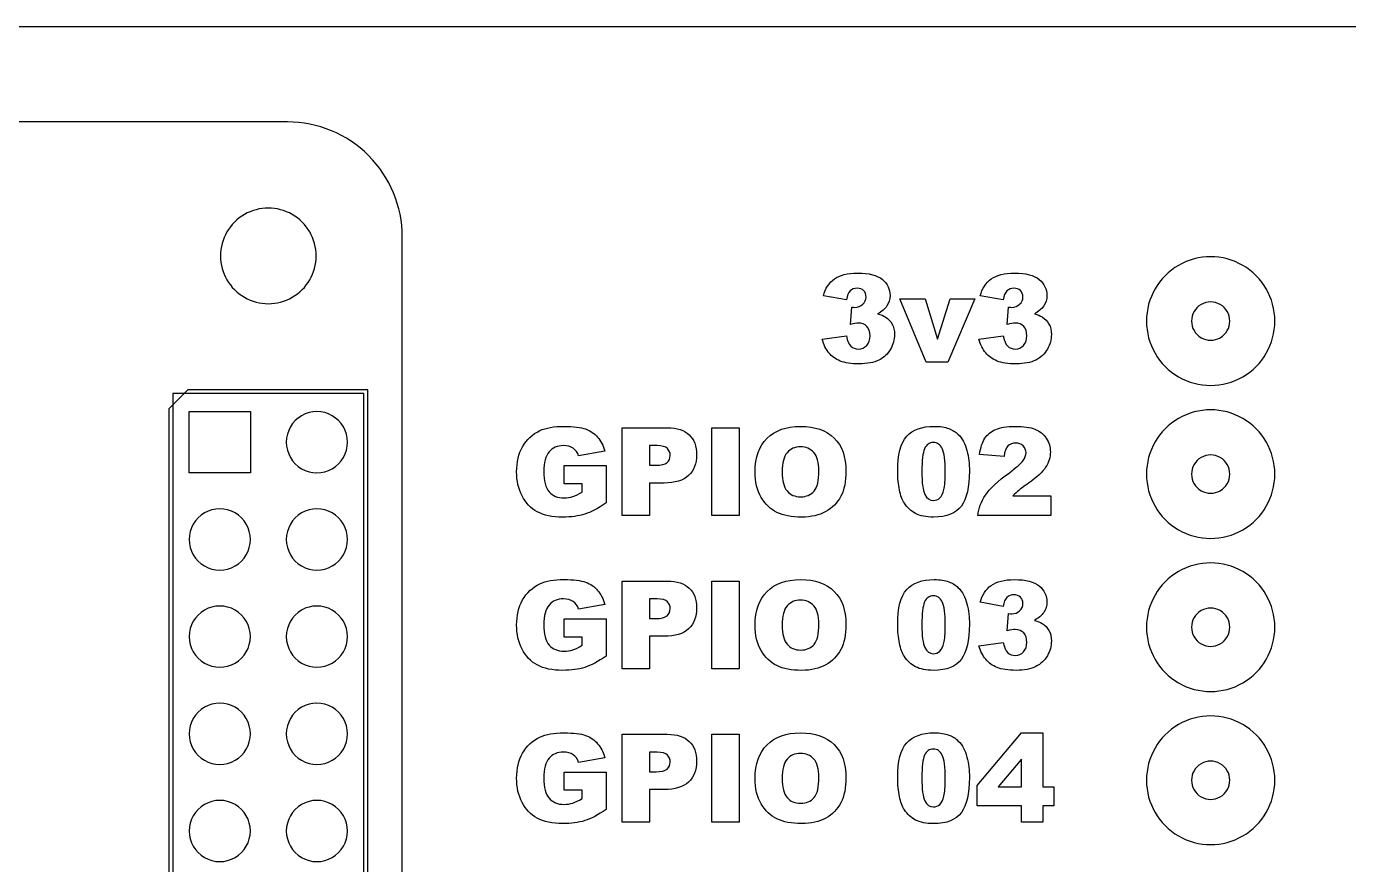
# Model space of a CAD drawing. Extents: x 34 to 201, y -57 to 34.
# Drawn here: x 82.69 to 117.25, y 12.08 to 33.99 of the extents above; entities that cross this region are included whole.
import ezdxf

# ---------------------------------------------------------------- set-up
doc = ezdxf.new("R2010")
doc.units = 0
for name, color, linetype in [('Innter Cuts', 7, 'CONTINUOUS'), ('Line Etch', 7, 'CONTINUOUS'), ('Outer Cuts', 7, 'CONTINUOUS'), ('Text Etch', 7, 'CONTINUOUS')]:
    doc.layers.add(name, color=color, linetype=linetype)

msp = doc.modelspace()

# ---------------------------------------------------------------- linework, layer by layer
at = {"layer": 'Innter Cuts', "color": 3}
msp.add_lwpolyline([(90.264, 27.99), (90.264, 27.99)], close=True, dxfattribs=at)
for points in [[(88.389, 29.073), (88.002, 28.85), (87.764, 28.437), (87.764, 27.99)], [(89.639, 29.073), (89.252, 29.296), (88.776, 29.296), (88.389, 29.073)], [(90.264, 27.99), (90.264, 28.437), (90.026, 28.85), (89.639, 29.073)], [(87.764, 27.99), (87.764, 27.544), (88.002, 27.131), (88.389, 26.908)], [(89.639, 26.908), (90.026, 27.131), (90.264, 27.544), (90.264, 27.99)], [(88.389, 26.908), (88.776, 26.685), (89.252, 26.685), (89.639, 26.908)]]:
    msp.add_open_spline(points, degree=3, dxfattribs=at)
at = {"layer": 'Line Etch', "color": 7}
for points in [[(114.142, 26.287), (114.142, 26.287)], [(115.319, 26.287), (115.319, 26.287)], [(91.614, 24.49), (86.914, 24.49), (86.414, 23.99), (86.414, -26.51), (91.614, -26.51)], [(86.514, 24.39), (86.514, -26.41), (91.514, -26.41), (91.514, 24.39)], [(86.944, 23.92), (88.544, 23.92), (88.544, 22.32), (86.944, 22.32)], [(91.084, 23.12), (91.084, 23.12)], [(114.142, 22.287), (114.142, 22.287)], [(115.319, 22.287), (115.319, 22.287)], [(88.544, 20.58), (88.544, 20.58)], [(91.084, 20.58), (91.084, 20.58)], [(88.544, 18.04), (88.544, 18.04)], [(91.084, 18.04), (91.084, 18.04)], [(114.142, 18.287), (114.142, 18.287)], [(115.319, 18.287), (115.319, 18.287)], [(88.544, 15.5), (88.544, 15.5)], [(91.084, 15.5), (91.084, 15.5)], [(114.142, 14.287), (114.142, 14.287)], [(115.319, 14.287), (115.319, 14.287)], [(88.544, 12.96), (88.544, 12.96)], [(91.084, 12.96), (91.084, 12.96)]]:
    msp.add_lwpolyline(points, close=True, dxfattribs=at)
for points in [[(89.514, 31.49), (89.514, 31.49), (39.514, 31.49), (39.514, 31.49)], [(91.635, 30.612), (91.073, 31.174), (90.31, 31.49), (89.514, 31.49)], [(92.514, 28.49), (92.514, 29.286), (92.198, 30.049), (91.635, 30.612)], [(92.514, -50.51), (92.514, -50.51), (92.514, 28.49), (92.514, 28.49)], [(114.481, 27.742), (113.962, 28.043), (113.322, 28.043), (112.802, 27.742)], [(112.802, 27.742), (112.283, 27.442), (111.963, 26.887), (111.964, 26.287)], [(115.319, 26.287), (115.32, 26.887), (115.001, 27.442), (114.481, 27.742)], [(113.392, 26.72), (113.237, 26.631), (113.142, 26.466), (113.142, 26.287)], [(113.892, 26.72), (113.737, 26.81), (113.546, 26.81), (113.392, 26.72)], [(114.142, 26.287), (114.142, 26.466), (114.047, 26.631), (113.892, 26.72)], [(111.964, 26.287), (111.963, 25.687), (112.283, 25.132), (112.802, 24.831)], [(113.142, 26.287), (113.142, 26.108), (113.237, 25.943), (113.392, 25.853)], [(113.892, 25.853), (114.047, 25.943), (114.142, 26.108), (114.142, 26.287)], [(114.481, 24.831), (115.001, 25.132), (115.32, 25.687), (115.319, 26.287)], [(113.392, 25.853), (113.546, 25.764), (113.737, 25.764), (113.892, 25.853)], [(112.802, 24.831), (113.322, 24.531), (113.962, 24.531), (114.481, 24.831)], [(90.684, 23.813), (90.436, 23.956), (90.131, 23.956), (89.884, 23.813)], [(114.481, 23.742), (113.962, 24.043), (113.322, 24.043), (112.802, 23.742)], [(89.884, 23.813), (89.636, 23.67), (89.484, 23.406), (89.484, 23.12)], [(91.084, 23.12), (91.084, 23.406), (90.931, 23.67), (90.684, 23.813)], [(112.802, 23.742), (112.283, 23.442), (111.963, 22.887), (111.964, 22.287)], [(115.319, 22.287), (115.32, 22.887), (115.001, 23.442), (114.481, 23.742)], [(89.484, 23.12), (89.484, 22.835), (89.636, 22.571), (89.884, 22.428)], [(90.684, 22.428), (90.931, 22.571), (91.084, 22.835), (91.084, 23.12)], [(113.892, 22.72), (113.737, 22.81), (113.546, 22.81), (113.392, 22.72)], [(113.392, 22.72), (113.237, 22.631), (113.142, 22.466), (113.142, 22.287)], [(114.142, 22.287), (114.142, 22.466), (114.047, 22.631), (113.892, 22.72)], [(89.884, 22.428), (90.131, 22.285), (90.436, 22.285), (90.684, 22.428)], [(111.964, 22.287), (111.963, 21.687), (112.283, 21.132), (112.802, 20.831)], [(113.142, 22.287), (113.142, 22.108), (113.237, 21.943), (113.392, 21.853)], [(113.892, 21.853), (114.047, 21.943), (114.142, 22.108), (114.142, 22.287)], [(114.481, 20.831), (115.001, 21.132), (115.32, 21.687), (115.319, 22.287)], [(113.392, 21.853), (113.546, 21.764), (113.737, 21.764), (113.892, 21.853)], [(87.344, 21.273), (87.096, 21.13), (86.944, 20.866), (86.944, 20.58)], [(88.144, 21.273), (87.896, 21.416), (87.591, 21.416), (87.344, 21.273)], [(88.544, 20.58), (88.544, 20.866), (88.391, 21.13), (88.144, 21.273)], [(89.884, 21.273), (89.636, 21.13), (89.484, 20.866), (89.484, 20.58)], [(90.684, 21.273), (90.436, 21.416), (90.131, 21.416), (89.884, 21.273)], [(91.084, 20.58), (91.084, 20.866), (90.931, 21.13), (90.684, 21.273)], [(112.802, 20.831), (113.322, 20.531), (113.962, 20.531), (114.481, 20.831)], [(86.944, 20.58), (86.944, 20.295), (87.096, 20.031), (87.344, 19.888)], [(88.144, 19.888), (88.391, 20.031), (88.544, 20.295), (88.544, 20.58)], [(89.484, 20.58), (89.484, 20.295), (89.636, 20.031), (89.884, 19.888)], [(90.684, 19.888), (90.931, 20.031), (91.084, 20.295), (91.084, 20.58)], [(114.481, 19.742), (113.962, 20.043), (113.322, 20.043), (112.802, 19.742)], [(87.344, 19.888), (87.591, 19.745), (87.896, 19.745), (88.144, 19.888)], [(89.884, 19.888), (90.131, 19.745), (90.436, 19.745), (90.684, 19.888)], [(112.802, 19.742), (112.283, 19.442), (111.963, 18.887), (111.964, 18.287)], [(115.319, 18.287), (115.32, 18.887), (115.001, 19.442), (114.481, 19.742)], [(87.344, 18.733), (87.096, 18.59), (86.944, 18.326), (86.944, 18.04)], [(88.144, 18.733), (87.896, 18.876), (87.591, 18.876), (87.344, 18.733)], [(88.544, 18.04), (88.544, 18.326), (88.391, 18.59), (88.144, 18.733)], [(89.884, 18.733), (89.636, 18.59), (89.484, 18.326), (89.484, 18.04)], [(90.684, 18.733), (90.436, 18.876), (90.131, 18.876), (89.884, 18.733)], [(91.084, 18.04), (91.084, 18.326), (90.931, 18.59), (90.684, 18.733)], [(113.392, 18.72), (113.237, 18.631), (113.142, 18.466), (113.142, 18.287)], [(113.892, 18.72), (113.737, 18.81), (113.546, 18.81), (113.392, 18.72)], [(114.142, 18.287), (114.142, 18.466), (114.047, 18.631), (113.892, 18.72)], [(86.944, 18.04), (86.944, 17.755), (87.096, 17.491), (87.344, 17.348)], [(88.144, 17.348), (88.391, 17.491), (88.544, 17.755), (88.544, 18.04)], [(89.484, 18.04), (89.484, 17.755), (89.636, 17.491), (89.884, 17.348)], [(90.684, 17.348), (90.931, 17.491), (91.084, 17.755), (91.084, 18.04)], [(111.964, 18.287), (111.963, 17.687), (112.283, 17.132), (112.802, 16.831)], [(113.142, 18.287), (113.142, 18.108), (113.237, 17.943), (113.392, 17.853)], [(113.892, 17.853), (114.047, 17.943), (114.142, 18.108), (114.142, 18.287)], [(114.481, 16.831), (115.001, 17.132), (115.32, 17.687), (115.319, 18.287)], [(113.392, 17.853), (113.546, 17.764), (113.737, 17.764), (113.892, 17.853)], [(87.344, 17.348), (87.591, 17.205), (87.896, 17.205), (88.144, 17.348)], [(89.884, 17.348), (90.131, 17.205), (90.436, 17.205), (90.684, 17.348)], [(112.802, 16.831), (113.322, 16.531), (113.962, 16.531), (114.481, 16.831)], [(88.144, 16.193), (87.896, 16.336), (87.591, 16.336), (87.344, 16.193)], [(90.684, 16.193), (90.436, 16.336), (90.131, 16.336), (89.884, 16.193)], [(87.344, 16.193), (87.096, 16.05), (86.944, 15.786), (86.944, 15.5)], [(88.544, 15.5), (88.544, 15.786), (88.391, 16.05), (88.144, 16.193)], [(89.884, 16.193), (89.636, 16.05), (89.484, 15.786), (89.484, 15.5)], [(91.084, 15.5), (91.084, 15.786), (90.931, 16.05), (90.684, 16.193)], [(114.481, 15.742), (113.962, 16.043), (113.322, 16.043), (112.802, 15.742)], [(112.802, 15.742), (112.283, 15.442), (111.963, 14.887), (111.964, 14.287)], [(115.319, 14.287), (115.32, 14.887), (115.001, 15.442), (114.481, 15.742)], [(86.944, 15.5), (86.944, 15.215), (87.096, 14.951), (87.344, 14.808)], [(88.144, 14.808), (88.391, 14.951), (88.544, 15.215), (88.544, 15.5)], [(89.484, 15.5), (89.484, 15.215), (89.636, 14.951), (89.884, 14.808)], [(90.684, 14.808), (90.931, 14.951), (91.084, 15.215), (91.084, 15.5)], [(87.344, 14.808), (87.591, 14.665), (87.896, 14.665), (88.144, 14.808)], [(89.884, 14.808), (90.131, 14.665), (90.436, 14.665), (90.684, 14.808)], [(113.392, 14.72), (113.237, 14.631), (113.142, 14.466), (113.142, 14.287)], [(113.892, 14.72), (113.737, 14.81), (113.546, 14.81), (113.392, 14.72)], [(114.142, 14.287), (114.142, 14.466), (114.047, 14.631), (113.892, 14.72)], [(111.964, 14.287), (111.963, 13.687), (112.283, 13.132), (112.802, 12.831)], [(113.142, 14.287), (113.142, 14.108), (113.237, 13.943), (113.392, 13.853)], [(113.892, 13.853), (114.047, 13.943), (114.142, 14.108), (114.142, 14.287)], [(114.481, 12.831), (115.001, 13.132), (115.32, 13.687), (115.319, 14.287)], [(113.392, 13.853), (113.546, 13.764), (113.737, 13.764), (113.892, 13.853)], [(87.344, 13.653), (87.096, 13.51), (86.944, 13.246), (86.944, 12.96)], [(88.144, 13.653), (87.896, 13.796), (87.591, 13.796), (87.344, 13.653)], [(88.544, 12.96), (88.544, 13.246), (88.391, 13.51), (88.144, 13.653)], [(89.884, 13.653), (89.636, 13.51), (89.484, 13.246), (89.484, 12.96)], [(90.684, 13.653), (90.436, 13.796), (90.131, 13.796), (89.884, 13.653)], [(91.084, 12.96), (91.084, 13.246), (90.931, 13.51), (90.684, 13.653)], [(86.944, 12.96), (86.944, 12.675), (87.096, 12.411), (87.344, 12.268)], [(88.144, 12.268), (88.391, 12.411), (88.544, 12.675), (88.544, 12.96)], [(89.484, 12.96), (89.484, 12.675), (89.636, 12.411), (89.884, 12.268)], [(90.684, 12.268), (90.931, 12.411), (91.084, 12.675), (91.084, 12.96)], [(112.802, 12.831), (113.322, 12.531), (113.962, 12.531), (114.481, 12.831)], [(87.344, 12.268), (87.591, 12.125), (87.896, 12.125), (88.144, 12.268)], [(89.884, 12.268), (90.131, 12.125), (90.436, 12.125), (90.684, 12.268)]]:
    msp.add_open_spline(points, degree=3, dxfattribs=at)
at = {"layer": 'Outer Cuts', "color": 1}
msp.add_open_spline([(38.955, 33.987), (38.955, 33.987), (195.537, 33.987), (195.537, 33.987)], degree=3, dxfattribs=at)
at = {"layer": 'Text Etch', "color": 7}
for points in [[(104.122, 26.839), (103.52, 26.947)], [(104.227, 26.199), (104.26, 26.654)], [(108.221, 26.839), (107.619, 26.947)], [(108.326, 26.199), (108.359, 26.654)], [(103.485, 25.814), (104.122, 25.898)], [(107.585, 25.814), (108.221, 25.898)], [(98.26, 23.497), (99.438, 23.497)], [(99.36, 22.055), (98.972, 22.055), (98.972, 21.204), (98.26, 21.204), (98.26, 23.497)], [(97.808, 22.887), (97.124, 22.765)], [(99.174, 23.031), (98.972, 23.031), (98.972, 22.519)], [(96.744, 22.034), (96.744, 22.511), (97.839, 22.511), (97.839, 21.534)], [(98.972, 22.519), (99.146, 22.519)], [(108.242, 22.752), (107.603, 22.804)], [(97.218, 21.818), (97.218, 22.034), (96.744, 22.034)], [(108.473, 21.723), (109.468, 21.723), (109.468, 21.204)], [(109.468, 21.204), (107.556, 21.204)], [(98.26, 19.492), (99.438, 19.492)], [(99.36, 18.05), (98.972, 18.05), (98.972, 17.198), (98.26, 17.198), (98.26, 19.492)], [(99.174, 19.026), (98.972, 19.026), (98.972, 18.514)], [(97.808, 18.882), (97.124, 18.76)], [(108.221, 18.829), (107.619, 18.937)], [(96.744, 18.029), (96.744, 18.506), (97.839, 18.506), (97.839, 17.529)], [(98.972, 18.514), (99.146, 18.514)], [(108.326, 18.189), (108.359, 18.644)], [(97.218, 17.813), (97.218, 18.029), (96.744, 18.029)], [(107.585, 17.804), (108.221, 17.888)], [(98.26, 15.487), (99.438, 15.487)], [(99.36, 14.044), (98.972, 14.044), (98.972, 13.193), (98.26, 13.193), (98.26, 15.487)], [(97.808, 14.877), (97.124, 14.755)], [(99.174, 15.021), (98.972, 15.021), (98.972, 14.509)], [(96.744, 14.024), (96.744, 14.501), (97.839, 14.501), (97.839, 13.523)], [(98.972, 14.509), (99.146, 14.509)], [(97.218, 13.808), (97.218, 14.024), (96.744, 14.024)]]:
    msp.add_lwpolyline(points, dxfattribs=at)
for points in [[(104.122, 26.839), (104.122, 26.839)], [(105.516, 26.87), (106.18, 26.87), (106.502, 25.817), (106.835, 26.87), (107.478, 26.87), (106.773, 25.209), (106.208, 25.209)], [(108.221, 26.839), (108.221, 26.839)], [(100.607, 23.497), (101.317, 23.497), (101.317, 21.204), (100.607, 21.204)], [(101.735, 22.349), (101.735, 22.349)], [(102.444, 22.346), (102.444, 22.346)], [(105.463, 22.36), (105.463, 22.36)], [(106.095, 22.358), (106.095, 22.358)], [(100.607, 19.492), (101.317, 19.492), (101.317, 17.198), (100.607, 17.198)], [(108.221, 18.829), (108.221, 18.829)], [(101.735, 18.344), (101.735, 18.344)], [(102.444, 18.341), (102.444, 18.341)], [(105.463, 18.355), (105.463, 18.355)], [(106.095, 18.353), (106.095, 18.353)], [(100.607, 15.487), (101.317, 15.487), (101.317, 13.193), (100.607, 13.193)], [(108.698, 13.622), (107.538, 13.622), (107.538, 14.146), (108.698, 15.526), (109.254, 15.526), (109.254, 14.116), (109.542, 14.116), (109.542, 13.622), (109.254, 13.622), (109.254, 13.193), (108.698, 13.193)], [(108.698, 14.116), (108.698, 14.838), (108.085, 14.116)], [(101.735, 14.339), (101.735, 14.339)], [(102.444, 14.336), (102.444, 14.336)], [(105.463, 14.349), (105.463, 14.349)], [(106.095, 14.348), (106.095, 14.348)]]:
    msp.add_lwpolyline(points, close=True, dxfattribs=at)
for points in [[(103.52, 26.947), (103.57, 27.139), (103.666, 27.286), (103.808, 27.388)], [(103.808, 27.388), (103.951, 27.49), (104.153, 27.541), (104.413, 27.541)], [(104.413, 27.541), (104.713, 27.541), (104.929, 27.485), (105.063, 27.374)], [(105.063, 27.374), (105.196, 27.262), (105.263, 27.122), (105.263, 26.953)], [(107.619, 26.947), (107.669, 27.139), (107.765, 27.286), (107.907, 27.388)], [(107.907, 27.388), (108.05, 27.49), (108.251, 27.541), (108.512, 27.541)], [(108.512, 27.541), (108.812, 27.541), (109.028, 27.485), (109.161, 27.374)], [(109.161, 27.374), (109.295, 27.262), (109.362, 27.122), (109.362, 26.953)], [(104.218, 27.077), (104.171, 27.032), (104.139, 26.952), (104.122, 26.839)], [(104.401, 27.145), (104.325, 27.145), (104.264, 27.122), (104.218, 27.077)], [(104.573, 27.083), (104.531, 27.124), (104.474, 27.145), (104.401, 27.145)], [(104.635, 26.915), (104.635, 26.985), (104.614, 27.041), (104.573, 27.083)], [(105.263, 26.953), (105.263, 26.854), (105.236, 26.764), (105.181, 26.684)], [(108.317, 27.077), (108.27, 27.032), (108.238, 26.952), (108.221, 26.839)], [(108.5, 27.145), (108.425, 27.145), (108.364, 27.122), (108.317, 27.077)], [(108.672, 27.083), (108.63, 27.124), (108.573, 27.145), (108.5, 27.145)], [(108.735, 26.915), (108.735, 26.985), (108.714, 27.041), (108.672, 27.083)], [(109.362, 26.953), (109.362, 26.854), (109.335, 26.764), (109.28, 26.684)], [(104.26, 26.654), (104.295, 26.649), (104.323, 26.646), (104.343, 26.646)], [(104.343, 26.646), (104.426, 26.646), (104.495, 26.673), (104.551, 26.726)], [(104.551, 26.726), (104.607, 26.779), (104.635, 26.842), (104.635, 26.915)], [(105.181, 26.684), (105.127, 26.604), (105.045, 26.533), (104.936, 26.473)], [(108.359, 26.654), (108.395, 26.649), (108.422, 26.646), (108.442, 26.646)], [(108.442, 26.646), (108.525, 26.646), (108.595, 26.673), (108.65, 26.726)], [(108.65, 26.726), (108.706, 26.779), (108.735, 26.842), (108.735, 26.915)], [(109.28, 26.684), (109.226, 26.604), (109.144, 26.533), (109.035, 26.473)], [(104.936, 26.473), (105.024, 26.451), (105.092, 26.425), (105.139, 26.396)], [(105.139, 26.396), (105.215, 26.349), (105.274, 26.287), (105.316, 26.21)], [(109.035, 26.473), (109.123, 26.451), (109.191, 26.425), (109.238, 26.396)], [(109.238, 26.396), (109.314, 26.349), (109.373, 26.287), (109.415, 26.21)], [(104.434, 26.236), (104.383, 26.236), (104.315, 26.224), (104.227, 26.199)], [(104.656, 26.149), (104.601, 26.207), (104.527, 26.236), (104.434, 26.236)], [(104.739, 25.902), (104.739, 26.008), (104.711, 26.09), (104.656, 26.149)], [(105.38, 25.936), (105.38, 25.803), (105.345, 25.674), (105.275, 25.551)], [(105.316, 26.21), (105.359, 26.134), (105.38, 26.042), (105.38, 25.936)], [(108.533, 26.236), (108.483, 26.236), (108.414, 26.224), (108.326, 26.199)], [(108.755, 26.149), (108.701, 26.207), (108.627, 26.236), (108.533, 26.236)], [(108.838, 25.902), (108.838, 26.008), (108.81, 26.09), (108.755, 26.149)], [(109.479, 25.936), (109.479, 25.803), (109.444, 25.674), (109.374, 25.551)], [(109.415, 26.21), (109.458, 26.134), (109.479, 26.042), (109.479, 25.936)], [(103.664, 25.457), (103.587, 25.552), (103.527, 25.671), (103.485, 25.814)], [(104.122, 25.898), (104.147, 25.77), (104.186, 25.681), (104.238, 25.631)], [(104.238, 25.631), (104.291, 25.582), (104.358, 25.557), (104.44, 25.557)], [(104.44, 25.557), (104.525, 25.557), (104.596, 25.589), (104.653, 25.651)], [(104.653, 25.651), (104.71, 25.714), (104.739, 25.797), (104.739, 25.902)], [(107.763, 25.457), (107.686, 25.552), (107.626, 25.671), (107.585, 25.814)], [(108.221, 25.898), (108.246, 25.77), (108.285, 25.681), (108.337, 25.631)], [(108.337, 25.631), (108.39, 25.582), (108.458, 25.557), (108.539, 25.557)], [(108.539, 25.557), (108.624, 25.557), (108.695, 25.589), (108.752, 25.651)], [(108.752, 25.651), (108.809, 25.714), (108.838, 25.797), (108.838, 25.902)], [(103.961, 25.243), (103.841, 25.292), (103.742, 25.363), (103.664, 25.457)], [(104.455, 25.169), (104.247, 25.169), (104.082, 25.194), (103.961, 25.243)], [(104.973, 25.268), (104.842, 25.202), (104.669, 25.169), (104.455, 25.169)], [(105.275, 25.551), (105.205, 25.429), (105.105, 25.335), (104.973, 25.268)], [(108.06, 25.243), (107.94, 25.292), (107.841, 25.363), (107.763, 25.457)], [(108.555, 25.169), (108.346, 25.169), (108.181, 25.194), (108.06, 25.243)], [(109.072, 25.268), (108.941, 25.202), (108.768, 25.169), (108.555, 25.169)], [(109.374, 25.551), (109.304, 25.429), (109.204, 25.335), (109.072, 25.268)], [(96.112, 23.425), (96.268, 23.499), (96.477, 23.536), (96.739, 23.536)], [(96.739, 23.536), (96.993, 23.536), (97.182, 23.513), (97.307, 23.467)], [(99.438, 23.497), (99.695, 23.497), (99.887, 23.436), (100.014, 23.314)], [(102.048, 23.223), (102.256, 23.432), (102.547, 23.536), (102.919, 23.536)], [(102.919, 23.536), (103.301, 23.536), (103.595, 23.433), (103.802, 23.228)], [(105.698, 23.275), (105.855, 23.449), (106.095, 23.536), (106.416, 23.536)], [(106.416, 23.536), (106.57, 23.536), (106.697, 23.517), (106.796, 23.478)], [(108.023, 23.455), (108.145, 23.509), (108.313, 23.536), (108.528, 23.536)], [(108.528, 23.536), (108.752, 23.536), (108.926, 23.511), (109.05, 23.459)], [(95.658, 23.003), (95.762, 23.188), (95.913, 23.329), (96.112, 23.425)], [(97.307, 23.467), (97.434, 23.421), (97.538, 23.35), (97.62, 23.253)], [(97.62, 23.253), (97.704, 23.157), (97.766, 23.035), (97.808, 22.887)], [(100.014, 23.314), (100.142, 23.192), (100.206, 23.018), (100.206, 22.793)], [(101.735, 22.349), (101.735, 22.723), (101.839, 23.015), (102.048, 23.223)], [(103.802, 23.228), (104.008, 23.024), (104.111, 22.737), (104.111, 22.367)], [(105.463, 22.36), (105.463, 22.796), (105.541, 23.101), (105.698, 23.275)], [(106.796, 23.478), (106.895, 23.441), (106.976, 23.391), (107.038, 23.33)], [(107.038, 23.33), (107.101, 23.269), (107.15, 23.205), (107.186, 23.137)], [(107.603, 22.804), (107.628, 22.983), (107.674, 23.123), (107.741, 23.223)], [(107.741, 23.223), (107.808, 23.324), (107.902, 23.402), (108.023, 23.455)], [(109.05, 23.459), (109.176, 23.408), (109.274, 23.33), (109.345, 23.223)], [(109.345, 23.223), (109.417, 23.118), (109.452, 22.999), (109.452, 22.868)], [(95.504, 22.35), (95.504, 22.601), (95.555, 22.818), (95.658, 23.003)], [(96.351, 22.87), (96.26, 22.762), (96.214, 22.592), (96.214, 22.358)], [(96.724, 23.032), (96.568, 23.032), (96.444, 22.978), (96.351, 22.87)], [(96.98, 22.964), (96.914, 23.009), (96.828, 23.032), (96.724, 23.032)], [(97.124, 22.765), (97.096, 22.851), (97.048, 22.918), (96.98, 22.964)], [(99.444, 22.956), (99.396, 23.006), (99.306, 23.031), (99.174, 23.031)], [(99.516, 22.773), (99.516, 22.845), (99.492, 22.906), (99.444, 22.956)], [(102.573, 22.848), (102.487, 22.747), (102.444, 22.579), (102.444, 22.346)], [(102.918, 23), (102.775, 23), (102.66, 22.949), (102.573, 22.848)], [(103.271, 22.849), (103.185, 22.95), (103.067, 23), (102.918, 23)], [(103.403, 22.377), (103.403, 22.593), (103.359, 22.75), (103.271, 22.849)], [(106.166, 22.951), (106.119, 22.844), (106.095, 22.647), (106.095, 22.358)], [(106.394, 23.112), (106.289, 23.112), (106.212, 23.058), (106.166, 22.951)], [(106.626, 22.954), (106.574, 23.059), (106.497, 23.112), (106.394, 23.112)], [(106.704, 22.341), (106.704, 22.645), (106.678, 22.849), (106.626, 22.954)], [(107.186, 23.137), (107.222, 23.07), (107.251, 22.992), (107.273, 22.903)], [(107.273, 22.903), (107.316, 22.731), (107.337, 22.553), (107.337, 22.367)], [(108.345, 23.023), (108.294, 22.972), (108.259, 22.882), (108.242, 22.752)], [(108.545, 23.1), (108.464, 23.1), (108.397, 23.074), (108.345, 23.023)], [(108.739, 23.025), (108.688, 23.075), (108.623, 23.1), (108.545, 23.1)], [(108.817, 22.846), (108.817, 22.916), (108.791, 22.976), (108.739, 23.025)], [(108.739, 22.641), (108.791, 22.713), (108.817, 22.782), (108.817, 22.846)], [(109.452, 22.868), (109.452, 22.728), (109.411, 22.595), (109.329, 22.468)], [(99.146, 22.519), (99.282, 22.519), (99.378, 22.543), (99.434, 22.59)], [(99.434, 22.59), (99.489, 22.638), (99.516, 22.699), (99.516, 22.773)], [(100.206, 22.793), (100.206, 22.562), (100.136, 22.381), (99.997, 22.25)], [(108.381, 22.325), (108.568, 22.464), (108.687, 22.569), (108.739, 22.641)], [(109.329, 22.468), (109.248, 22.34), (109.099, 22.201), (108.883, 22.048)], [(95.644, 21.718), (95.55, 21.902), (95.504, 22.112), (95.504, 22.35)], [(96.214, 22.358), (96.214, 22.11), (96.26, 21.933), (96.353, 21.826)], [(99.997, 22.25), (99.858, 22.12), (99.646, 22.055), (99.36, 22.055)], [(101.893, 21.679), (101.788, 21.857), (101.735, 22.081), (101.735, 22.349)], [(102.444, 22.346), (102.444, 22.114), (102.486, 21.948), (102.572, 21.847)], [(103.277, 21.844), (103.361, 21.943), (103.403, 22.12), (103.403, 22.377)], [(104.111, 22.367), (104.111, 22.099), (104.066, 21.879), (103.975, 21.707)], [(105.508, 21.873), (105.478, 22.02), (105.463, 22.182), (105.463, 22.36)], [(106.095, 22.358), (106.095, 22.066), (106.121, 21.866), (106.172, 21.758)], [(106.669, 21.882), (106.692, 21.98), (106.704, 22.133), (106.704, 22.341)], [(107.337, 22.367), (107.337, 21.951), (107.267, 21.647), (107.126, 21.454)], [(107.755, 21.735), (107.867, 21.902), (108.075, 22.099), (108.381, 22.325)], [(96.353, 21.826), (96.447, 21.72), (96.577, 21.667), (96.744, 21.667)], [(96.971, 21.701), (97.043, 21.724), (97.125, 21.763), (97.218, 21.818)], [(102.572, 21.847), (102.658, 21.745), (102.776, 21.695), (102.924, 21.695)], [(102.924, 21.695), (103.076, 21.695), (103.194, 21.744), (103.277, 21.844)], [(105.638, 21.527), (105.583, 21.612), (105.54, 21.727), (105.508, 21.873)], [(106.564, 21.666), (106.612, 21.712), (106.647, 21.784), (106.669, 21.882)], [(108.625, 21.862), (108.582, 21.827), (108.531, 21.78), (108.473, 21.723)], [(108.883, 22.048), (108.755, 21.96), (108.669, 21.898), (108.625, 21.862)], [(96.043, 21.304), (95.872, 21.396), (95.739, 21.535), (95.644, 21.718)], [(96.744, 21.667), (96.823, 21.667), (96.899, 21.678), (96.971, 21.701)], [(97.839, 21.534), (97.63, 21.391), (97.444, 21.293), (97.282, 21.241)], [(102.304, 21.288), (102.135, 21.37), (101.998, 21.501), (101.893, 21.679)], [(103.975, 21.707), (103.886, 21.536), (103.755, 21.403), (103.584, 21.307)], [(105.931, 21.257), (105.812, 21.318), (105.714, 21.408), (105.638, 21.527)], [(106.172, 21.758), (106.224, 21.652), (106.299, 21.599), (106.397, 21.599)], [(106.397, 21.599), (106.462, 21.599), (106.518, 21.621), (106.564, 21.666)], [(107.126, 21.454), (106.985, 21.261), (106.743, 21.164), (106.399, 21.164)], [(107.556, 21.204), (107.578, 21.392), (107.644, 21.57), (107.755, 21.735)], [(96.71, 21.164), (96.438, 21.164), (96.215, 21.211), (96.043, 21.304)], [(97.282, 21.241), (97.122, 21.19), (96.931, 21.164), (96.71, 21.164)], [(102.947, 21.164), (102.689, 21.164), (102.474, 21.206), (102.304, 21.288)], [(103.584, 21.307), (103.414, 21.212), (103.202, 21.164), (102.947, 21.164)], [(106.399, 21.164), (106.206, 21.164), (106.05, 21.195), (105.931, 21.257)], [(95.658, 18.998), (95.762, 19.183), (95.913, 19.324), (96.112, 19.42)], [(96.112, 19.42), (96.268, 19.494), (96.477, 19.531), (96.739, 19.531)], [(96.739, 19.531), (96.993, 19.531), (97.182, 19.508), (97.307, 19.462)], [(97.307, 19.462), (97.434, 19.416), (97.538, 19.345), (97.62, 19.248)], [(99.438, 19.492), (99.695, 19.492), (99.887, 19.431), (100.014, 19.309)], [(102.048, 19.218), (102.256, 19.427), (102.547, 19.531), (102.919, 19.531)], [(102.919, 19.531), (103.301, 19.531), (103.595, 19.428), (103.802, 19.223)], [(105.698, 19.27), (105.855, 19.444), (106.095, 19.531), (106.416, 19.531)], [(106.416, 19.531), (106.57, 19.531), (106.697, 19.512), (106.796, 19.473)], [(106.796, 19.473), (106.895, 19.436), (106.976, 19.386), (107.038, 19.325)], [(107.619, 18.937), (107.669, 19.128), (107.765, 19.276), (107.907, 19.378)], [(107.907, 19.378), (108.05, 19.48), (108.251, 19.531), (108.512, 19.531)], [(108.512, 19.531), (108.812, 19.531), (109.028, 19.475), (109.161, 19.364)], [(109.161, 19.364), (109.295, 19.252), (109.362, 19.112), (109.362, 18.943)], [(96.724, 19.027), (96.568, 19.027), (96.444, 18.973), (96.351, 18.865)], [(96.98, 18.958), (96.914, 19.004), (96.828, 19.027), (96.724, 19.027)], [(97.62, 19.248), (97.704, 19.152), (97.766, 19.03), (97.808, 18.882)], [(99.444, 18.951), (99.396, 19.001), (99.306, 19.026), (99.174, 19.026)], [(100.014, 19.309), (100.142, 19.187), (100.206, 19.013), (100.206, 18.788)], [(101.735, 18.344), (101.735, 18.718), (101.839, 19.01), (102.048, 19.218)], [(103.802, 19.223), (104.008, 19.018), (104.111, 18.732), (104.111, 18.362)], [(105.463, 18.355), (105.463, 18.791), (105.541, 19.096), (105.698, 19.27)], [(106.394, 19.107), (106.289, 19.107), (106.212, 19.053), (106.166, 18.946)], [(106.626, 18.949), (106.574, 19.054), (106.497, 19.107), (106.394, 19.107)], [(107.038, 19.325), (107.101, 19.264), (107.15, 19.2), (107.186, 19.132)], [(107.186, 19.132), (107.222, 19.065), (107.251, 18.987), (107.273, 18.897)], [(108.317, 19.066), (108.27, 19.021), (108.238, 18.942), (108.221, 18.829)], [(108.5, 19.135), (108.425, 19.135), (108.364, 19.112), (108.317, 19.066)], [(108.672, 19.073), (108.63, 19.114), (108.573, 19.135), (108.5, 19.135)], [(108.735, 18.905), (108.735, 18.975), (108.714, 19.031), (108.672, 19.073)], [(95.504, 18.345), (95.504, 18.595), (95.555, 18.813), (95.658, 18.998)], [(96.351, 18.865), (96.26, 18.757), (96.214, 18.587), (96.214, 18.353)], [(97.124, 18.76), (97.096, 18.846), (97.048, 18.913), (96.98, 18.958)], [(99.434, 18.585), (99.489, 18.633), (99.516, 18.694), (99.516, 18.768)], [(99.516, 18.768), (99.516, 18.84), (99.492, 18.901), (99.444, 18.951)], [(100.206, 18.788), (100.206, 18.556), (100.136, 18.375), (99.997, 18.245)], [(102.573, 18.843), (102.487, 18.742), (102.444, 18.574), (102.444, 18.341)], [(102.918, 18.995), (102.775, 18.995), (102.66, 18.944), (102.573, 18.843)], [(103.271, 18.844), (103.185, 18.945), (103.067, 18.995), (102.918, 18.995)], [(103.403, 18.372), (103.403, 18.588), (103.359, 18.745), (103.271, 18.844)], [(106.166, 18.946), (106.119, 18.839), (106.095, 18.642), (106.095, 18.353)], [(106.704, 18.335), (106.704, 18.64), (106.678, 18.844), (106.626, 18.949)], [(107.273, 18.897), (107.316, 18.726), (107.337, 18.548), (107.337, 18.362)], [(108.442, 18.636), (108.525, 18.636), (108.595, 18.663), (108.65, 18.716)], [(108.65, 18.716), (108.706, 18.769), (108.735, 18.832), (108.735, 18.905)], [(109.28, 18.674), (109.226, 18.593), (109.144, 18.523), (109.035, 18.463)], [(109.362, 18.943), (109.362, 18.844), (109.335, 18.754), (109.28, 18.674)], [(95.644, 17.713), (95.55, 17.897), (95.504, 18.107), (95.504, 18.345)], [(96.214, 18.353), (96.214, 18.105), (96.26, 17.927), (96.353, 17.821)], [(99.146, 18.514), (99.282, 18.514), (99.378, 18.538), (99.434, 18.585)], [(101.893, 17.674), (101.788, 17.852), (101.735, 18.076), (101.735, 18.344)], [(102.444, 18.341), (102.444, 18.109), (102.486, 17.943), (102.572, 17.842)], [(103.277, 17.838), (103.361, 17.938), (103.403, 18.115), (103.403, 18.372)], [(104.111, 18.362), (104.111, 18.094), (104.066, 17.874), (103.975, 17.702)], [(105.508, 17.868), (105.478, 18.015), (105.463, 18.177), (105.463, 18.355)], [(106.095, 18.353), (106.095, 18.061), (106.121, 17.861), (106.172, 17.753)], [(106.669, 17.877), (106.692, 17.975), (106.704, 18.128), (106.704, 18.335)], [(107.337, 18.362), (107.337, 17.946), (107.267, 17.642), (107.126, 17.449)], [(108.359, 18.644), (108.395, 18.639), (108.422, 18.636), (108.442, 18.636)], [(109.035, 18.463), (109.123, 18.441), (109.191, 18.415), (109.238, 18.386)], [(109.238, 18.386), (109.314, 18.339), (109.373, 18.277), (109.415, 18.2)], [(99.997, 18.245), (99.858, 18.115), (99.646, 18.05), (99.36, 18.05)], [(108.533, 18.226), (108.483, 18.226), (108.414, 18.214), (108.326, 18.189)], [(108.755, 18.139), (108.701, 18.197), (108.627, 18.226), (108.533, 18.226)], [(108.838, 17.891), (108.838, 17.998), (108.81, 18.08), (108.755, 18.139)], [(109.415, 18.2), (109.458, 18.124), (109.479, 18.032), (109.479, 17.926)], [(96.043, 17.299), (95.872, 17.391), (95.739, 17.53), (95.644, 17.713)], [(96.353, 17.821), (96.447, 17.715), (96.577, 17.661), (96.744, 17.661)], [(96.744, 17.661), (96.823, 17.661), (96.899, 17.673), (96.971, 17.696)], [(96.971, 17.696), (97.043, 17.719), (97.125, 17.758), (97.218, 17.813)], [(102.304, 17.283), (102.135, 17.365), (101.998, 17.496), (101.893, 17.674)], [(102.572, 17.842), (102.658, 17.74), (102.776, 17.69), (102.924, 17.69)], [(102.924, 17.69), (103.076, 17.69), (103.194, 17.739), (103.277, 17.838)], [(103.975, 17.702), (103.886, 17.531), (103.755, 17.398), (103.584, 17.302)], [(105.638, 17.522), (105.583, 17.607), (105.54, 17.722), (105.508, 17.868)], [(106.172, 17.753), (106.224, 17.647), (106.299, 17.594), (106.397, 17.594)], [(106.397, 17.594), (106.462, 17.594), (106.518, 17.616), (106.564, 17.661)], [(106.564, 17.661), (106.612, 17.707), (106.647, 17.779), (106.669, 17.877)], [(107.763, 17.447), (107.686, 17.542), (107.626, 17.661), (107.585, 17.804)], [(108.221, 17.888), (108.246, 17.76), (108.285, 17.671), (108.337, 17.621)], [(108.539, 17.547), (108.624, 17.547), (108.695, 17.579), (108.752, 17.641)], [(108.752, 17.641), (108.809, 17.704), (108.838, 17.787), (108.838, 17.891)], [(109.479, 17.926), (109.479, 17.792), (109.444, 17.664), (109.374, 17.541)], [(96.71, 17.159), (96.438, 17.159), (96.215, 17.206), (96.043, 17.299)], [(97.839, 17.529), (97.63, 17.386), (97.444, 17.288), (97.282, 17.236)], [(102.947, 17.159), (102.689, 17.159), (102.474, 17.201), (102.304, 17.283)], [(103.584, 17.302), (103.414, 17.207), (103.202, 17.159), (102.947, 17.159)], [(105.931, 17.252), (105.812, 17.313), (105.714, 17.403), (105.638, 17.522)], [(107.126, 17.449), (106.985, 17.256), (106.743, 17.159), (106.399, 17.159)], [(108.06, 17.233), (107.94, 17.282), (107.841, 17.353), (107.763, 17.447)], [(108.337, 17.621), (108.39, 17.572), (108.458, 17.547), (108.539, 17.547)], [(109.374, 17.541), (109.304, 17.419), (109.204, 17.325), (109.072, 17.258)], [(97.282, 17.236), (97.122, 17.185), (96.931, 17.159), (96.71, 17.159)], [(106.399, 17.159), (106.206, 17.159), (106.05, 17.19), (105.931, 17.252)], [(108.555, 17.159), (108.346, 17.159), (108.181, 17.184), (108.06, 17.233)], [(109.072, 17.258), (108.941, 17.192), (108.768, 17.159), (108.555, 17.159)], [(95.658, 14.992), (95.762, 15.178), (95.913, 15.319), (96.112, 15.415)], [(96.112, 15.415), (96.268, 15.489), (96.477, 15.526), (96.739, 15.526)], [(96.739, 15.526), (96.993, 15.526), (97.182, 15.503), (97.307, 15.457)], [(97.307, 15.457), (97.434, 15.411), (97.538, 15.34), (97.62, 15.243)], [(97.62, 15.243), (97.704, 15.147), (97.766, 15.025), (97.808, 14.877)], [(99.438, 15.487), (99.695, 15.487), (99.887, 15.426), (100.014, 15.304)], [(100.014, 15.304), (100.142, 15.182), (100.206, 15.008), (100.206, 14.783)], [(101.735, 14.339), (101.735, 14.713), (101.839, 15.005), (102.048, 15.213)], [(102.048, 15.213), (102.256, 15.422), (102.547, 15.526), (102.919, 15.526)], [(102.919, 15.526), (103.301, 15.526), (103.595, 15.423), (103.802, 15.218)], [(103.802, 15.218), (104.008, 15.013), (104.111, 14.727), (104.111, 14.357)], [(105.463, 14.35), (105.463, 14.785), (105.541, 15.091), (105.698, 15.265)], [(105.698, 15.265), (105.855, 15.439), (106.095, 15.526), (106.416, 15.526)], [(106.416, 15.526), (106.57, 15.526), (106.697, 15.507), (106.796, 15.468)], [(106.796, 15.468), (106.895, 15.431), (106.976, 15.381), (107.038, 15.319)], [(107.038, 15.319), (107.101, 15.259), (107.15, 15.195), (107.186, 15.127)], [(95.504, 14.34), (95.504, 14.59), (95.555, 14.808), (95.658, 14.992)], [(96.351, 14.86), (96.26, 14.752), (96.214, 14.582), (96.214, 14.348)], [(96.724, 15.022), (96.568, 15.022), (96.444, 14.968), (96.351, 14.86)], [(96.98, 14.953), (96.914, 14.999), (96.828, 15.022), (96.724, 15.022)], [(97.124, 14.755), (97.096, 14.841), (97.048, 14.908), (96.98, 14.953)], [(99.444, 14.946), (99.396, 14.996), (99.306, 15.021), (99.174, 15.021)], [(99.516, 14.763), (99.516, 14.835), (99.492, 14.896), (99.444, 14.946)], [(102.918, 14.99), (102.775, 14.99), (102.66, 14.939), (102.573, 14.838)], [(103.271, 14.839), (103.185, 14.939), (103.067, 14.99), (102.918, 14.99)], [(106.166, 14.94), (106.119, 14.834), (106.095, 14.636), (106.095, 14.348)], [(106.394, 15.102), (106.289, 15.102), (106.212, 15.048), (106.166, 14.94)], [(106.626, 14.944), (106.574, 15.049), (106.497, 15.102), (106.394, 15.102)], [(106.704, 14.33), (106.704, 14.635), (106.678, 14.839), (106.626, 14.944)], [(107.186, 15.127), (107.222, 15.06), (107.251, 14.982), (107.273, 14.892)], [(107.273, 14.892), (107.316, 14.721), (107.337, 14.543), (107.337, 14.357)], [(99.146, 14.509), (99.282, 14.509), (99.378, 14.533), (99.434, 14.579)], [(99.434, 14.579), (99.489, 14.627), (99.516, 14.689), (99.516, 14.763)], [(100.206, 14.783), (100.206, 14.551), (100.136, 14.37), (99.997, 14.24)], [(102.573, 14.838), (102.487, 14.737), (102.444, 14.569), (102.444, 14.336)], [(103.403, 14.367), (103.403, 14.583), (103.359, 14.74), (103.271, 14.839)], [(95.644, 13.708), (95.55, 13.892), (95.504, 14.102), (95.504, 14.34)], [(96.214, 14.348), (96.214, 14.1), (96.26, 13.922), (96.353, 13.816)], [(99.997, 14.24), (99.858, 14.11), (99.646, 14.044), (99.36, 14.044)], [(101.893, 13.669), (101.788, 13.847), (101.735, 14.071), (101.735, 14.339)], [(102.444, 14.336), (102.444, 14.104), (102.486, 13.938), (102.572, 13.836)], [(103.277, 13.833), (103.361, 13.932), (103.403, 14.11), (103.403, 14.367)], [(104.111, 14.357), (104.111, 14.089), (104.066, 13.869), (103.975, 13.697)], [(105.508, 13.863), (105.478, 14.01), (105.463, 14.172), (105.463, 14.349)], [(106.095, 14.348), (106.095, 14.055), (106.121, 13.856), (106.172, 13.748)], [(106.669, 13.872), (106.692, 13.97), (106.704, 14.123), (106.704, 14.33)], [(107.337, 14.357), (107.337, 13.941), (107.267, 13.637), (107.126, 13.444)], [(102.572, 13.836), (102.658, 13.735), (102.776, 13.685), (102.924, 13.685)], [(102.924, 13.685), (103.076, 13.685), (103.194, 13.734), (103.277, 13.833)], [(105.638, 13.517), (105.583, 13.602), (105.54, 13.717), (105.508, 13.863)], [(106.564, 13.656), (106.612, 13.702), (106.647, 13.774), (106.669, 13.872)], [(96.043, 13.293), (95.872, 13.386), (95.739, 13.524), (95.644, 13.708)], [(96.353, 13.816), (96.447, 13.71), (96.577, 13.656), (96.744, 13.656)], [(96.744, 13.656), (96.823, 13.656), (96.899, 13.668), (96.971, 13.691)], [(96.971, 13.691), (97.043, 13.714), (97.125, 13.753), (97.218, 13.808)], [(97.839, 13.523), (97.63, 13.381), (97.444, 13.283), (97.282, 13.231)], [(102.304, 13.278), (102.135, 13.36), (101.998, 13.491), (101.893, 13.669)], [(103.975, 13.697), (103.886, 13.526), (103.755, 13.393), (103.584, 13.297)], [(105.931, 13.247), (105.812, 13.308), (105.714, 13.398), (105.638, 13.517)], [(106.172, 13.748), (106.224, 13.642), (106.299, 13.589), (106.397, 13.589)], [(106.397, 13.589), (106.462, 13.589), (106.518, 13.611), (106.564, 13.656)], [(96.71, 13.154), (96.438, 13.154), (96.215, 13.201), (96.043, 13.293)], [(97.282, 13.231), (97.122, 13.18), (96.931, 13.154), (96.71, 13.154)], [(102.947, 13.154), (102.689, 13.154), (102.474, 13.195), (102.304, 13.278)], [(103.584, 13.297), (103.414, 13.202), (103.202, 13.154), (102.947, 13.154)], [(106.399, 13.154), (106.206, 13.154), (106.05, 13.185), (105.931, 13.247)], [(107.126, 13.444), (106.985, 13.251), (106.743, 13.154), (106.399, 13.154)]]:
    msp.add_open_spline(points, degree=3, dxfattribs=at)

doc.saveas('drawing.dxf')
